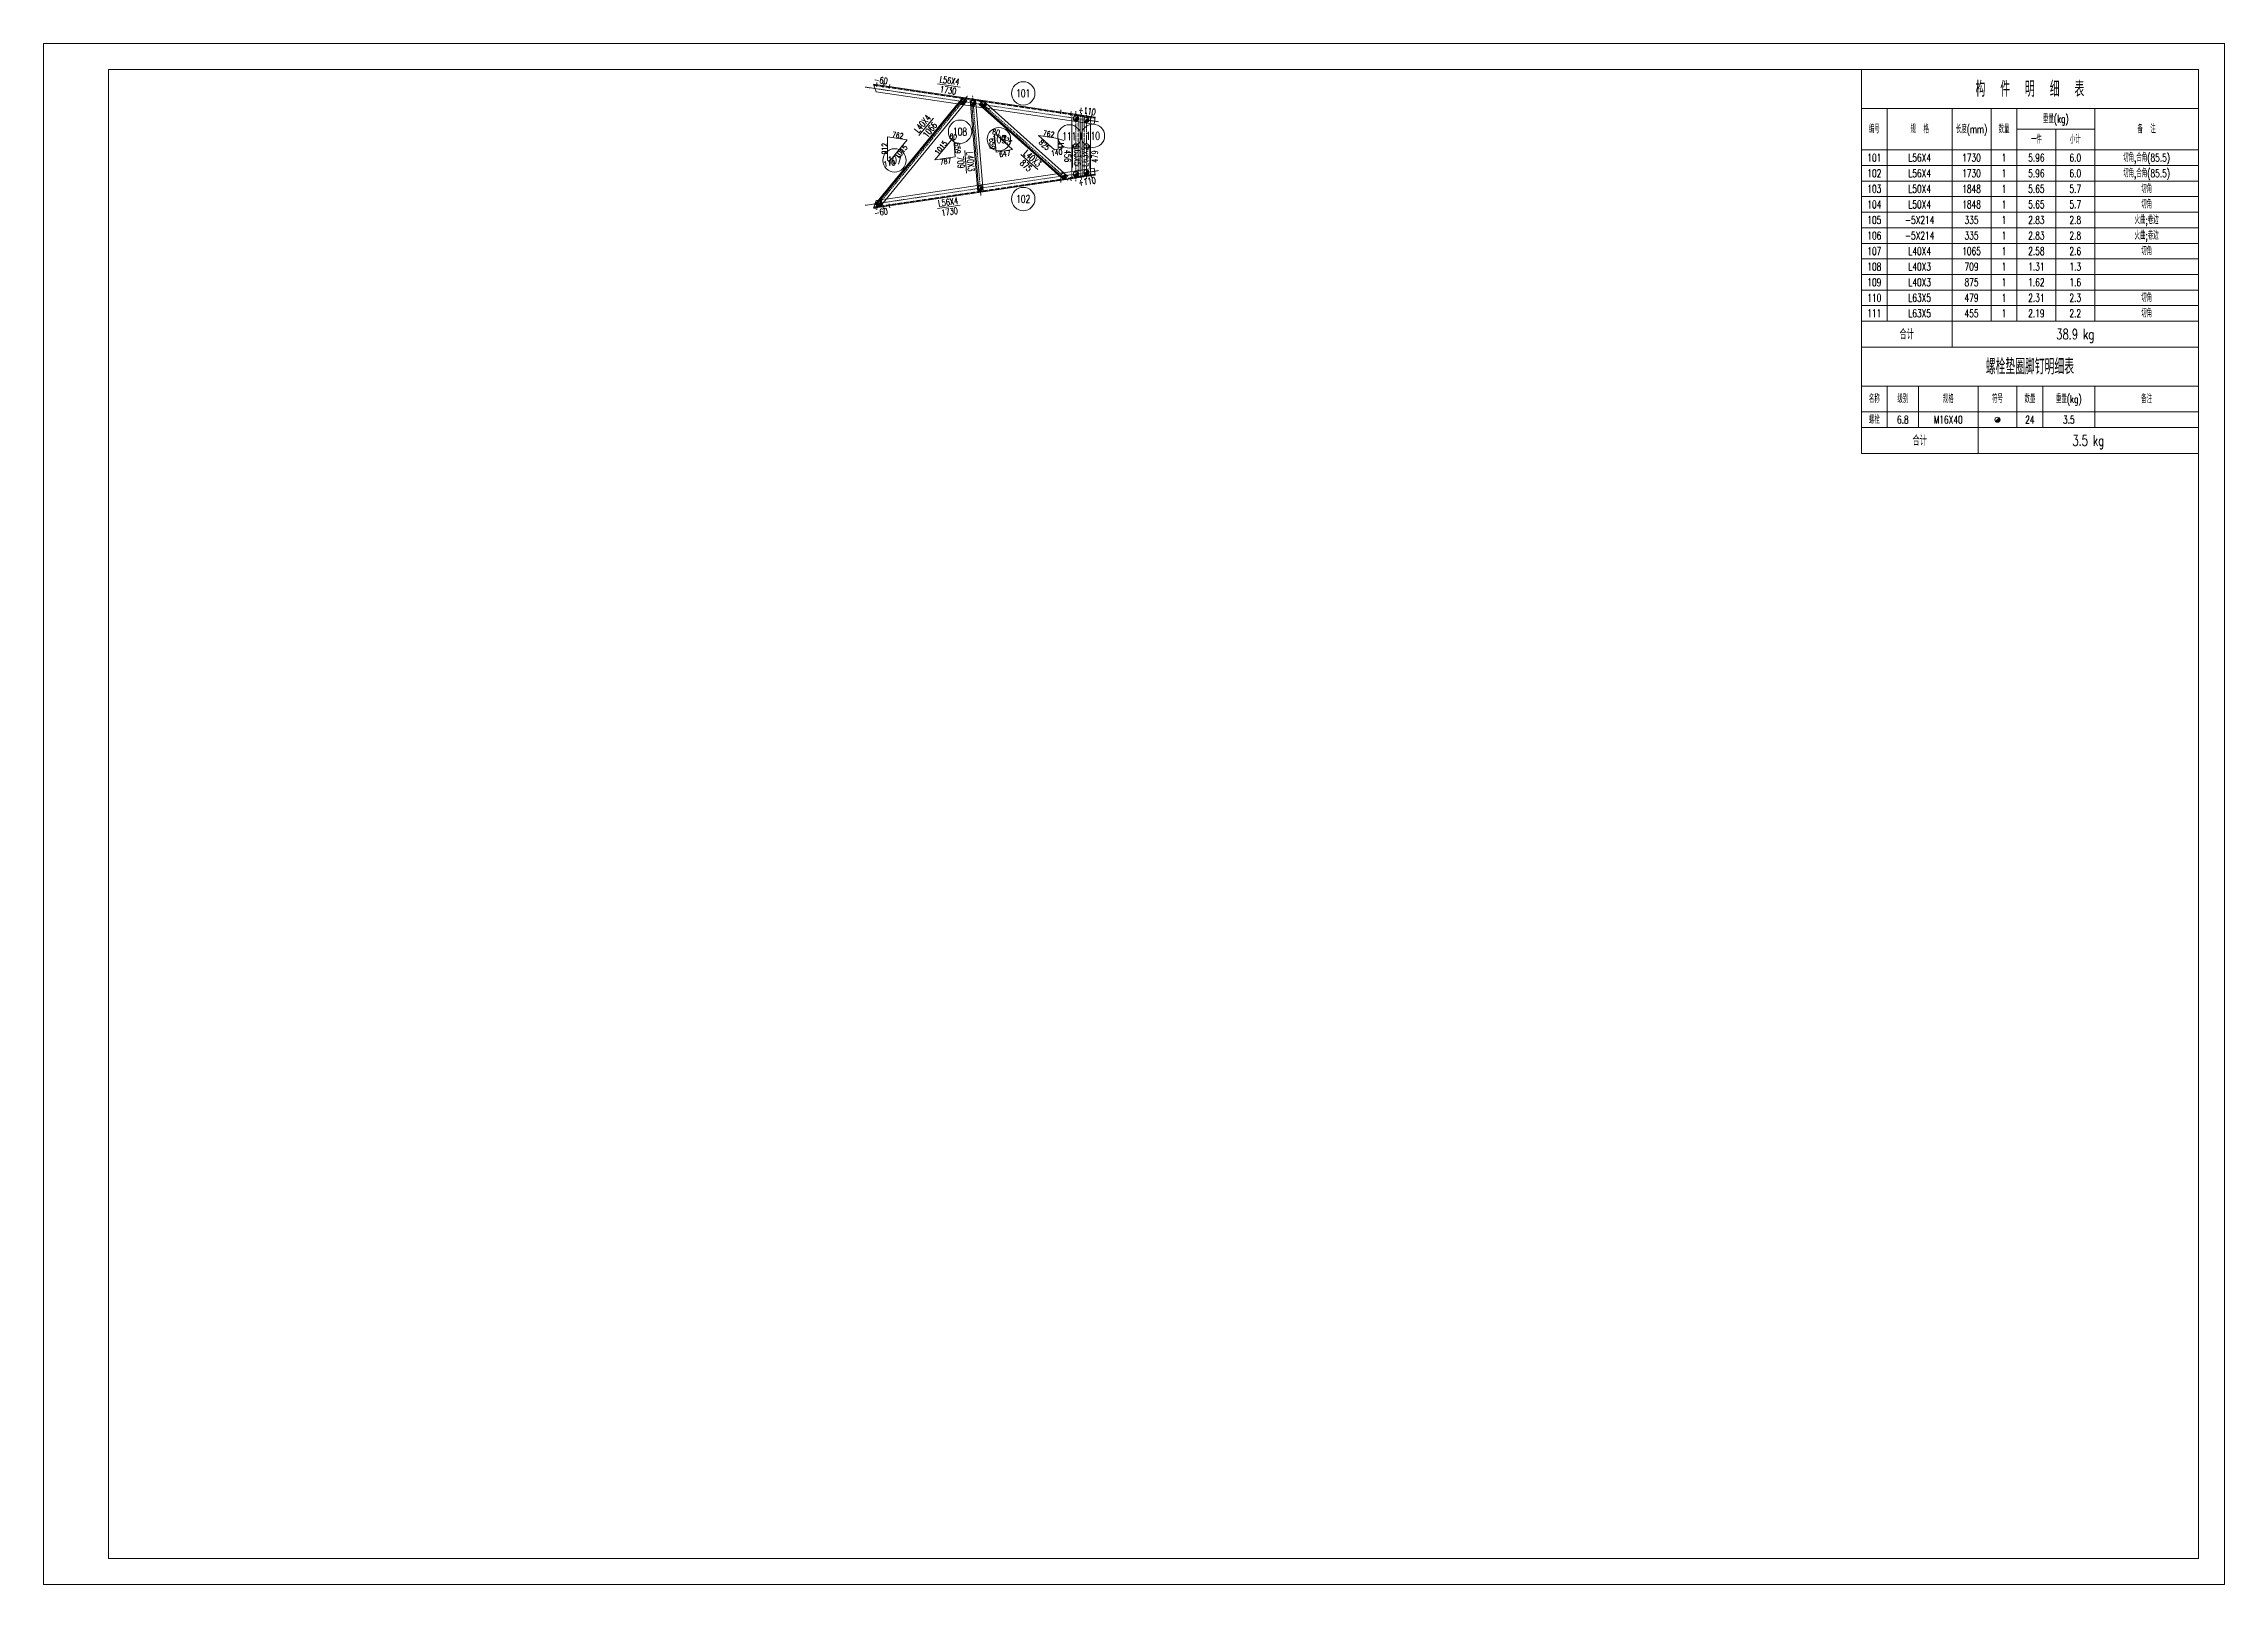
# Model space of a CAD drawing. Extents: x -62666 to 126696, y -48828 to 60042.
# Drawn here: x -62666 to -45846, y 36082 to 47962 of the extents above; entities that cross this region are included whole.
import ezdxf
from ezdxf.enums import TextEntityAlignment as Align

# ---------------------------------------------------------------- set-up
doc = ezdxf.new("R2010")
doc.units = 0
doc.header["$MEASUREMENT"] = 0
doc.linetypes.add('Dash', pattern=[2.75, 2, -0.75])
doc.linetypes.add('DashDot', pattern=[15.6, 9, -3, 0.6, -3])
doc.layers.get('0').update_dxf_attribs({"linetype": 'CONTINUOUS', "lineweight": 25})
doc.styles.get("Standard").update_dxf_attribs({"font": 'simplex.shx', "width": 0.7, "height": 3, "bigfont": 'gbhzfs.shx'})

# ---------------------------------------------------------------- blocks, each defined once
blk = doc.blocks.new('M16X40S')
at = {"color": 3, "linetype": 'Continuous', "lineweight": 13}
blk.add_line((-0.707, -0.707), (0.707, 0.707), dxfattribs=at)
blk.add_circle((0, 0), 1, dxfattribs=at)
for radius in [0.9, 0.8, 0.7, 0.6, 0.5, 0.4, 0.3, 0.2, 0.1]:
    blk.add_arc((0, 0), radius, 225, 45, dxfattribs=at)
blk = doc.blocks.new('DefaultBolt')
at = {"color": 3, "linetype": 'Continuous', "lineweight": 13}
for p, q in [((-0.1, -0.1), (0.1, 0.1)), ((0.1, -0.1), (-0.1, 0.1))]:
    blk.add_line(p, q, dxfattribs=at)
blk.add_circle((0, 0), 1, dxfattribs=at)

msp = doc.modelspace()

# ---------------------------------------------------------------- linework, layer by layer
at = {"color": 7, "linetype": 'Continuous', "lineweight": 18}
for p, q in [((-62666.47025, 47961.84325), (-45846.47025, 47961.84325)), ((-62666.47025, 36081.84325), (-62666.47025, 47961.84325)), ((-45846.47025, 36081.84325), (-45846.47025, 47961.84325)), ((-62166.47025, 47761.84325), (-46046.47025, 47761.84325)), ((-62166.47025, 36281.84325), (-62166.47025, 47761.84325)), ((-46046.47025, 36281.84325), (-46046.47025, 47761.84325)), ((-62166.47025, 36281.84325), (-46046.47025, 36281.84325)), ((-62666.47025, 36081.84325), (-45846.47025, 36081.84325))]:
    msp.add_line(p, q, dxfattribs=at)
at = {"color": 2, "linetype": 'DashDot', "lineweight": 0}
for p, q in [((-54529.95557, 47359.63322), (-56329.88968, 47627.02357)), ((-56256.03158, 46688.77844), (-55541.15401, 47557.51353)), ((-55501.5132, 47558.10075), (-55438.02433, 46792.08878)), ((-55458.85961, 47528.17041), (-54761.51016, 46905.34466)), ((-54704.05082, 47440.49605), (-54704.05082, 46901.61162)), ((-54624.05083, 47428.6116), (-54624.05083, 46913.49607)), ((-54529.95557, 46982.47445), (-56329.88968, 46715.08409))]:
    msp.add_line(p, q, dxfattribs=at)
at = {"color": 1, "linetype": 'Dash', "lineweight": 0}
for p, q in [((-54556.10328, 47387.78099), (-56262.77516, 47641.31671)), ((-55616.97277, 47496.85237), (-55570.81352, 47489.99515)), ((-55515.25293, 47481.74131), (-55474.61542, 47475.70438)), ((-55421.26636, 47467.77908), (-55349.23739, 47457.07877)), ((-54735.05082, 47365.83789), (-54735.05082, 47410.49605)), ((-54735.05082, 47410.49605), (-54712.05082, 47410.49605)), ((-54712.05082, 47410.49605), (-54672.05082, 47404.49605)), ((-54687.05082, 47406.74605), (-54687.05082, 46935.36162)), ((-54672.05082, 47404.49605), (-54672.05082, 47356.47889)), ((-54656.05083, 47398.6116), (-54656.05083, 47354.102)), ((-54641.05083, 47398.6116), (-54656.05083, 47398.6116)), ((-54593.05083, 47391.6116), (-54641.05083, 47398.6116)), ((-54641.05083, 47398.6116), (-54641.05083, 46943.49607)), ((-54593.05083, 47344.74299), (-54593.05083, 47391.6116)), ((-54556.10328, 46954.32668), (-56262.77516, 46700.79095)), ((-54851.56587, 46958.96081), (-54800.08106, 46966.60917)), ((-54735.05082, 46931.61162), (-54735.05082, 46976.26977)), ((-54712.05082, 46931.61162), (-54735.05082, 46931.61162)), ((-54672.05082, 46937.61162), (-54712.05082, 46931.61162)), ((-54672.05082, 46985.62878), (-54672.05082, 46937.61162)), ((-54656.05083, 46988.00567), (-54656.05083, 46943.49607)), ((-54656.05083, 46943.49607), (-54641.05083, 46943.49607)), ((-54641.05083, 46943.49607), (-54593.05083, 46950.49607)), ((-54593.05083, 46950.49607), (-54593.05083, 46997.36467)), ((-56227.84509, 46754.50677), (-56168.82855, 46763.27401)), ((-55464.37831, 46867.92407), (-55424.72934, 46873.81414))]:
    msp.add_line(p, q, dxfattribs=at)
at = {"color": 7, "linetype": 'Continuous', "lineweight": 13}
for p, q in [((-55597.9642, 47626.46615), (-55771.06457, 47652.18119)), ((-55914.75572, 47253.01297), (-55803.55806, 47388.14284)), ((-55561.91607, 47136.74602), (-55547.46123, 46962.34402)), ((-55129.9613, 47107.04657), (-54999.4401, 46990.47378)), ((-54731.05083, 47182.70125), (-54731.05083, 47007.70125)), ((-54597.05082, 47178.73976), (-54597.05082, 47003.73976)), ((-55597.9642, 46715.64151), (-55771.06457, 46689.92648))]:
    msp.add_line(p, q, dxfattribs=at)
at = {"color": 7, "linetype": 'Continuous', "lineweight": 0}
for p, q in [((-56246.23517, 46719.56855), (-55569.48251, 47541.97339)), ((-55510.99422, 47527.21208), (-55452.4613, 46820.99508)), ((-55444.47811, 47499.23648), (-54791.87878, 46916.37854))]:
    msp.add_line(p, q, dxfattribs=at)
at = {"color": 1, "linetype": 'Continuous', "lineweight": 0}
for p, q in [((-56157.37092, 47243.08464), (-56157.37092, 47060.69675)), ((-56006.61336, 47220.68876), (-56157.37092, 47243.08464)), ((-56135.60974, 47063.92949), (-56006.61336, 47220.68876)), ((-55662.56499, 47222.30513), (-55791.56137, 47065.54587)), ((-55646.73867, 47219.95404), (-55662.56499, 47222.30513)), ((-55635.85808, 47088.67647), (-55646.73867, 47219.95404)), ((-55331.37551, 47257.39866), (-55320.49492, 47126.12109)), ((-55315.54919, 47255.04757), (-55331.37551, 47257.39866)), ((-55320.49492, 47126.12109), (-55192.48768, 47145.13728)), ((-55192.48768, 47145.13728), (-55315.54919, 47255.04757)), ((-54993.26201, 47253.4312), (-54870.2005, 47143.52091)), ((-54842.50445, 47231.03531), (-54993.26201, 47253.4312)), ((-54870.2005, 47143.52091), (-54842.50445, 47147.63532)), ((-54842.50445, 47147.63532), (-54842.50445, 47231.03531)), ((-56157.37092, 47060.69675), (-56135.60974, 47063.92949)), ((-55791.56137, 47065.54587), (-55635.85808, 47088.67647))]:
    msp.add_line(p, q, dxfattribs=at)
at = {"color": 7, "linetype": 'Continuous', "lineweight": 0}
for points in [[(-54554.92774, 47395.69415), (-56265.8388, 47649.85963)], [(-56265.8388, 47649.85963), (-56244.39327, 47590.05922)], [(-56252.41253, 46724.65187), (-55575.65988, 47547.05671)], [(-56244.39327, 47590.05922), (-55616.97277, 47496.85237)], [(-55544.77305, 47521.6401), (-56215.17155, 46706.95697)], [(-55575.65988, 47547.05671), (-55544.77305, 47521.6401)], [(-55570.81352, 47489.99515), (-55515.25293, 47481.74131)], [(-55479.10357, 47529.85525), (-55518.96689, 47526.55129)], [(-55518.96689, 47526.55129), (-55460.43396, 46820.33428)], [(-55420.57065, 46823.63825), (-55479.10357, 47529.85525)], [(-55474.61542, 47475.70438), (-55421.26636, 47467.77908)], [(-55423.16194, 47523.10322), (-55449.80715, 47493.2698)], [(-55449.80715, 47493.2698), (-54797.20783, 46910.41185)], [(-54770.56262, 46940.24527), (-55423.16194, 47523.10322)], [(-55349.23739, 47457.07877), (-54563.15655, 47340.30203)], [(-54735.05082, 46976.26977), (-54735.05082, 47365.83789)], [(-54672.05082, 47356.47889), (-54672.05082, 46985.62878)], [(-54656.05083, 47354.102), (-54656.05083, 46988.00567)], [(-54593.05083, 46997.36467), (-54593.05083, 47344.74299)], [(-54563.15655, 47340.30203), (-54554.92774, 47395.69415)], [(-54554.92774, 46946.41352), (-56265.8388, 46692.24804)], [(-55424.72934, 46873.81414), (-54851.56587, 46958.96081)], [(-54800.08106, 46966.60917), (-54563.15655, 47001.80564)], [(-54797.20783, 46910.41185), (-54770.56262, 46940.24527)], [(-54563.15655, 47001.80564), (-54554.92774, 46946.41352)], [(-56168.82855, 46763.27401), (-55464.37831, 46867.92407)], [(-55460.43396, 46820.33428), (-55420.57065, 46823.63825)], [(-56265.8388, 46692.24804), (-56244.39327, 46752.04845)], [(-56229.24741, 46705.58941), (-56252.41253, 46724.65187)], [(-56244.39327, 46752.04845), (-56227.84509, 46754.50677)], [(-56215.17155, 46706.95697), (-56229.24741, 46705.58941)]]:
    msp.add_lwpolyline(points, dxfattribs=at)
at = {"color": 3, "linetype": 'Continuous', "lineweight": 20}
for points in [[(-56238.90604, 47661.02323), (-56243.31433, 47631.34888)], [(-56189.44879, 47653.67607), (-56193.85709, 47624.00172)], [(-56139.99155, 47646.32892), (-56144.39984, 47616.65457)], [(-54819.79272, 47450.20594), (-54824.20101, 47420.5316)], [(-54740.66113, 47438.4505), (-54745.06942, 47408.77615)], [(-54661.52954, 47426.69506), (-54665.93783, 47397.02071)], [(-54582.39795, 47414.93961), (-54586.80624, 47385.26526)], [(-54740.66113, 46903.65717), (-54745.06942, 46933.33151)], [(-54661.52954, 46915.41261), (-54665.93783, 46945.08696)], [(-54582.39795, 46927.16805), (-54586.80624, 46956.8424)], [(-54819.79272, 46891.90172), (-54824.20101, 46921.57607)], [(-56238.90604, 46681.08444), (-56243.31433, 46710.75879)], [(-56189.44879, 46688.43159), (-56193.85709, 46718.10594)], [(-56139.99155, 46695.77875), (-56144.39984, 46725.45309)]]:
    msp.add_lwpolyline(points, dxfattribs=at)
at = {"color": 3, "linetype": 'Continuous', "lineweight": 13}
for points in [[(-48646.47025, 47761.84325), (-48646.47025, 47461.84325), (-46046.47025, 47461.84325), (-46046.47025, 47761.84325)], [(-48646.47025, 47461.84325), (-48646.47025, 47141.84325), (-48446.47025, 47141.84325), (-48446.47025, 47461.84325)], [(-48446.47025, 47461.84325), (-48446.47025, 47141.84325), (-47946.47025, 47141.84325), (-47946.47025, 47461.84325)], [(-47946.47025, 47461.84325), (-47946.47025, 47141.84325), (-47646.47025, 47141.84325), (-47646.47025, 47461.84325)], [(-47646.47025, 47461.84325), (-47646.47025, 47141.84325), (-47446.47025, 47141.84325), (-47446.47025, 47461.84325)], [(-47446.47025, 47461.84325), (-47446.47025, 47301.84325), (-46846.47025, 47301.84325), (-46846.47025, 47461.84325)], [(-46846.47025, 47461.84325), (-46846.47025, 47141.84325), (-46046.47025, 47141.84325), (-46046.47025, 47461.84325)], [(-47446.47025, 47301.84325), (-47446.47025, 47141.84325), (-47146.47025, 47141.84325), (-47146.47025, 47301.84325)], [(-47146.47025, 47301.84325), (-47146.47025, 47141.84325), (-46846.47025, 47141.84325), (-46846.47025, 47301.84325)], [(-48646.47025, 47141.84325), (-48646.47025, 47021.84325), (-48446.47025, 47021.84325), (-48446.47025, 47141.84325)], [(-48446.47025, 47141.84325), (-48446.47025, 47021.84325), (-47946.47025, 47021.84325), (-47946.47025, 47141.84325)], [(-47946.47025, 47141.84325), (-47946.47025, 47021.84325), (-47646.47025, 47021.84325), (-47646.47025, 47141.84325)], [(-47646.47025, 47141.84325), (-47646.47025, 47021.84325), (-47446.47025, 47021.84325), (-47446.47025, 47141.84325)], [(-47446.47025, 47141.84325), (-47446.47025, 47021.84325), (-47146.47025, 47021.84325), (-47146.47025, 47141.84325)], [(-47146.47025, 47141.84325), (-47146.47025, 47021.84325), (-46846.47025, 47021.84325), (-46846.47025, 47141.84325)], [(-46846.47025, 47141.84325), (-46846.47025, 47021.84325), (-46046.47025, 47021.84325), (-46046.47025, 47141.84325)], [(-48646.47025, 47021.84325), (-48646.47025, 46901.84325), (-48446.47025, 46901.84325), (-48446.47025, 47021.84325)], [(-48446.47025, 47021.84325), (-48446.47025, 46901.84325), (-47946.47025, 46901.84325), (-47946.47025, 47021.84325)], [(-47946.47025, 47021.84325), (-47946.47025, 46901.84325), (-47646.47025, 46901.84325), (-47646.47025, 47021.84325)], [(-47646.47025, 47021.84325), (-47646.47025, 46901.84325), (-47446.47025, 46901.84325), (-47446.47025, 47021.84325)], [(-47446.47025, 47021.84325), (-47446.47025, 46901.84325), (-47146.47025, 46901.84325), (-47146.47025, 47021.84325)], [(-47146.47025, 47021.84325), (-47146.47025, 46901.84325), (-46846.47025, 46901.84325), (-46846.47025, 47021.84325)], [(-46846.47025, 47021.84325), (-46846.47025, 46901.84325), (-46046.47025, 46901.84325), (-46046.47025, 47021.84325)], [(-48646.47025, 46901.84325), (-48646.47025, 46781.84325), (-48446.47025, 46781.84325), (-48446.47025, 46901.84325)], [(-48646.47025, 46781.84325), (-48646.47025, 46661.84325), (-48446.47025, 46661.84325), (-48446.47025, 46781.84325)], [(-48446.47025, 46901.84325), (-48446.47025, 46781.84325), (-47946.47025, 46781.84325), (-47946.47025, 46901.84325)], [(-48446.47025, 46781.84325), (-48446.47025, 46661.84325), (-47946.47025, 46661.84325), (-47946.47025, 46781.84325)], [(-47946.47025, 46901.84325), (-47946.47025, 46781.84325), (-47646.47025, 46781.84325), (-47646.47025, 46901.84325)], [(-47946.47025, 46781.84325), (-47946.47025, 46661.84325), (-47646.47025, 46661.84325), (-47646.47025, 46781.84325)], [(-47646.47025, 46901.84325), (-47646.47025, 46781.84325), (-47446.47025, 46781.84325), (-47446.47025, 46901.84325)], [(-47646.47025, 46781.84325), (-47646.47025, 46661.84325), (-47446.47025, 46661.84325), (-47446.47025, 46781.84325)], [(-47446.47025, 46901.84325), (-47446.47025, 46781.84325), (-47146.47025, 46781.84325), (-47146.47025, 46901.84325)], [(-47446.47025, 46781.84325), (-47446.47025, 46661.84325), (-47146.47025, 46661.84325), (-47146.47025, 46781.84325)], [(-47146.47025, 46901.84325), (-47146.47025, 46781.84325), (-46846.47025, 46781.84325), (-46846.47025, 46901.84325)], [(-47146.47025, 46781.84325), (-47146.47025, 46661.84325), (-46846.47025, 46661.84325), (-46846.47025, 46781.84325)], [(-46846.47025, 46901.84325), (-46846.47025, 46781.84325), (-46046.47025, 46781.84325), (-46046.47025, 46901.84325)], [(-46846.47025, 46781.84325), (-46846.47025, 46661.84325), (-46046.47025, 46661.84325), (-46046.47025, 46781.84325)], [(-48646.47025, 46661.84325), (-48646.47025, 46541.84325), (-48446.47025, 46541.84325), (-48446.47025, 46661.84325)], [(-48446.47025, 46661.84325), (-48446.47025, 46541.84325), (-47946.47025, 46541.84325), (-47946.47025, 46661.84325)], [(-47946.47025, 46661.84325), (-47946.47025, 46541.84325), (-47646.47025, 46541.84325), (-47646.47025, 46661.84325)], [(-47646.47025, 46661.84325), (-47646.47025, 46541.84325), (-47446.47025, 46541.84325), (-47446.47025, 46661.84325)], [(-47446.47025, 46661.84325), (-47446.47025, 46541.84325), (-47146.47025, 46541.84325), (-47146.47025, 46661.84325)], [(-47146.47025, 46661.84325), (-47146.47025, 46541.84325), (-46846.47025, 46541.84325), (-46846.47025, 46661.84325)], [(-46846.47025, 46661.84325), (-46846.47025, 46541.84325), (-46046.47025, 46541.84325), (-46046.47025, 46661.84325)], [(-48646.47025, 46541.84325), (-48646.47025, 46421.84325), (-48446.47025, 46421.84325), (-48446.47025, 46541.84325)], [(-48446.47025, 46541.84325), (-48446.47025, 46421.84325), (-47946.47025, 46421.84325), (-47946.47025, 46541.84325)], [(-47946.47025, 46541.84325), (-47946.47025, 46421.84325), (-47646.47025, 46421.84325), (-47646.47025, 46541.84325)], [(-47646.47025, 46541.84325), (-47646.47025, 46421.84325), (-47446.47025, 46421.84325), (-47446.47025, 46541.84325)], [(-47446.47025, 46541.84325), (-47446.47025, 46421.84325), (-47146.47025, 46421.84325), (-47146.47025, 46541.84325)], [(-47146.47025, 46541.84325), (-47146.47025, 46421.84325), (-46846.47025, 46421.84325), (-46846.47025, 46541.84325)], [(-46846.47025, 46541.84325), (-46846.47025, 46421.84325), (-46046.47025, 46421.84325), (-46046.47025, 46541.84325)], [(-48646.47025, 46421.84325), (-48646.47025, 46301.84325), (-48446.47025, 46301.84325), (-48446.47025, 46421.84325)], [(-48646.47025, 46301.84325), (-48646.47025, 46181.84325), (-48446.47025, 46181.84325), (-48446.47025, 46301.84325)], [(-48446.47025, 46421.84325), (-48446.47025, 46301.84325), (-47946.47025, 46301.84325), (-47946.47025, 46421.84325)], [(-48446.47025, 46301.84325), (-48446.47025, 46181.84325), (-47946.47025, 46181.84325), (-47946.47025, 46301.84325)], [(-47946.47025, 46421.84325), (-47946.47025, 46301.84325), (-47646.47025, 46301.84325), (-47646.47025, 46421.84325)], [(-47946.47025, 46301.84325), (-47946.47025, 46181.84325), (-47646.47025, 46181.84325), (-47646.47025, 46301.84325)], [(-47646.47025, 46421.84325), (-47646.47025, 46301.84325), (-47446.47025, 46301.84325), (-47446.47025, 46421.84325)], [(-47646.47025, 46301.84325), (-47646.47025, 46181.84325), (-47446.47025, 46181.84325), (-47446.47025, 46301.84325)], [(-47446.47025, 46421.84325), (-47446.47025, 46301.84325), (-47146.47025, 46301.84325), (-47146.47025, 46421.84325)], [(-47446.47025, 46301.84325), (-47446.47025, 46181.84325), (-47146.47025, 46181.84325), (-47146.47025, 46301.84325)], [(-47146.47025, 46421.84325), (-47146.47025, 46301.84325), (-46846.47025, 46301.84325), (-46846.47025, 46421.84325)], [(-47146.47025, 46301.84325), (-47146.47025, 46181.84325), (-46846.47025, 46181.84325), (-46846.47025, 46301.84325)], [(-46846.47025, 46421.84325), (-46846.47025, 46301.84325), (-46046.47025, 46301.84325), (-46046.47025, 46421.84325)], [(-46846.47025, 46301.84325), (-46846.47025, 46181.84325), (-46046.47025, 46181.84325), (-46046.47025, 46301.84325)], [(-48646.47025, 46181.84325), (-48646.47025, 46061.84325), (-48446.47025, 46061.84325), (-48446.47025, 46181.84325)], [(-48446.47025, 46181.84325), (-48446.47025, 46061.84325), (-47946.47025, 46061.84325), (-47946.47025, 46181.84325)], [(-47946.47025, 46181.84325), (-47946.47025, 46061.84325), (-47646.47025, 46061.84325), (-47646.47025, 46181.84325)], [(-47646.47025, 46181.84325), (-47646.47025, 46061.84325), (-47446.47025, 46061.84325), (-47446.47025, 46181.84325)], [(-47446.47025, 46181.84325), (-47446.47025, 46061.84325), (-47146.47025, 46061.84325), (-47146.47025, 46181.84325)], [(-47146.47025, 46181.84325), (-47146.47025, 46061.84325), (-46846.47025, 46061.84325), (-46846.47025, 46181.84325)], [(-46846.47025, 46181.84325), (-46846.47025, 46061.84325), (-46046.47025, 46061.84325), (-46046.47025, 46181.84325)], [(-48646.47025, 46061.84325), (-48646.47025, 45941.84325), (-48446.47025, 45941.84325), (-48446.47025, 46061.84325)], [(-48646.47025, 45941.84325), (-48646.47025, 45821.84325), (-48446.47025, 45821.84325), (-48446.47025, 45941.84325)], [(-48446.47025, 46061.84325), (-48446.47025, 45941.84325), (-47946.47025, 45941.84325), (-47946.47025, 46061.84325)], [(-48446.47025, 45941.84325), (-48446.47025, 45821.84325), (-47946.47025, 45821.84325), (-47946.47025, 45941.84325)], [(-47946.47025, 46061.84325), (-47946.47025, 45941.84325), (-47646.47025, 45941.84325), (-47646.47025, 46061.84325)], [(-47946.47025, 45941.84325), (-47946.47025, 45821.84325), (-47646.47025, 45821.84325), (-47646.47025, 45941.84325)], [(-47646.47025, 46061.84325), (-47646.47025, 45941.84325), (-47446.47025, 45941.84325), (-47446.47025, 46061.84325)], [(-47646.47025, 45941.84325), (-47646.47025, 45821.84325), (-47446.47025, 45821.84325), (-47446.47025, 45941.84325)], [(-47446.47025, 46061.84325), (-47446.47025, 45941.84325), (-47146.47025, 45941.84325), (-47146.47025, 46061.84325)], [(-47446.47025, 45941.84325), (-47446.47025, 45821.84325), (-47146.47025, 45821.84325), (-47146.47025, 45941.84325)], [(-47146.47025, 46061.84325), (-47146.47025, 45941.84325), (-46846.47025, 45941.84325), (-46846.47025, 46061.84325)], [(-47146.47025, 45941.84325), (-47146.47025, 45821.84325), (-46846.47025, 45821.84325), (-46846.47025, 45941.84325)], [(-46846.47025, 46061.84325), (-46846.47025, 45941.84325), (-46046.47025, 45941.84325), (-46046.47025, 46061.84325)], [(-46846.47025, 45941.84325), (-46846.47025, 45821.84325), (-46046.47025, 45821.84325), (-46046.47025, 45941.84325)], [(-48646.47025, 45821.84325), (-48646.47025, 45621.84325), (-47946.47025, 45621.84325), (-47946.47025, 45821.84325)], [(-47946.47025, 45821.84325), (-47946.47025, 45621.84325), (-46046.47025, 45621.84325), (-46046.47025, 45821.84325)], [(-48646.47025, 45621.84325), (-48646.47025, 45321.84325), (-46046.47025, 45321.84325), (-46046.47025, 45621.84325)], [(-48646.47025, 45321.84325), (-48646.47025, 45121.84325), (-48446.47025, 45121.84325), (-48446.47025, 45321.84325)], [(-48446.47025, 45321.84325), (-48446.47025, 45121.84325), (-48206.47025, 45121.84325), (-48206.47025, 45321.84325)], [(-48206.47025, 45321.84325), (-48206.47025, 45121.84325), (-47746.47025, 45121.84325), (-47746.47025, 45321.84325)], [(-47746.47025, 45321.84325), (-47746.47025, 45121.84325), (-47446.47025, 45121.84325), (-47446.47025, 45321.84325)], [(-47446.47025, 45321.84325), (-47446.47025, 45121.84325), (-47246.47025, 45121.84325), (-47246.47025, 45321.84325)], [(-47246.47025, 45321.84325), (-47246.47025, 45121.84325), (-46846.47025, 45121.84325), (-46846.47025, 45321.84325)], [(-46846.47025, 45321.84325), (-46846.47025, 45121.84325), (-46046.47025, 45121.84325), (-46046.47025, 45321.84325)], [(-48646.47025, 45121.84325), (-48646.47025, 45001.84325), (-48446.47025, 45001.84325), (-48446.47025, 45121.84325)], [(-48446.47025, 45121.84325), (-48446.47025, 45001.84325), (-48206.47025, 45001.84325), (-48206.47025, 45121.84325)], [(-48206.47025, 45121.84325), (-48206.47025, 45001.84325), (-47746.47025, 45001.84325), (-47746.47025, 45121.84325)], [(-47746.47025, 45121.84325), (-47746.47025, 45001.84325), (-47446.47025, 45001.84325), (-47446.47025, 45121.84325)], [(-47446.47025, 45121.84325), (-47446.47025, 45001.84325), (-47246.47025, 45001.84325), (-47246.47025, 45121.84325)], [(-47246.47025, 45121.84325), (-47246.47025, 45001.84325), (-46846.47025, 45001.84325), (-46846.47025, 45121.84325)], [(-46846.47025, 45121.84325), (-46846.47025, 45001.84325), (-46046.47025, 45001.84325), (-46046.47025, 45121.84325)], [(-48646.47025, 45001.84325), (-48646.47025, 44801.84325), (-47746.47025, 44801.84325), (-47746.47025, 45001.84325)], [(-47746.47025, 45001.84325), (-47746.47025, 44801.84325), (-46046.47025, 44801.84325), (-46046.47025, 45001.84325)]]:
    msp.add_lwpolyline(points, close=True, dxfattribs=at)
at = {"color": 7, "linetype": 'Continuous', "lineweight": 13}
for centre in [(-55110.68406, 47578.34132), (-55598.11761, 47282.9683), (-55298.22093, 47225.14611), (-54755.05083, 47246.90642), (-54573.05082, 47250.8679), (-56103.27321, 47061.69292), (-55110.68406, 46763.76634)]:
    msp.add_circle(centre, 90, dxfattribs=at)

# ---------------------------------------------------------------- block references
at = {"color": 3, "linetype": 'Continuous', "lineweight": 13}
for name, p, xscale, yscale, zscale in [('M16X40S', (-55576.10184, 47515.04414), 20.00000000000728, 20.00000000000728, 20.00000000000454), ('M16X40S', (-55496.97025, 47503.2887), 20.00000000000728, 20.00000000000728, 20.00000000000454), ('M16X40S', (-55417.83866, 47491.53325), 20.00000000000728, 20.00000000000728, 20.00000000000454), ('M16X40S', (-54704.05082, 47385.49605), 20.00000000000728, 20.00000000000728, 20.00000000000454), ('M16X40S', (-54624.05083, 47373.6116), 20.00000000000728, 20.00000000000728, 20.00000000000454), ('DefaultBolt', (-54704.05082, 47171.05383), 20.00000000000728, 20.00000000000728, 20.00000000000454), ('DefaultBolt', (-54624.05083, 47171.05383), 20.00000000000728, 20.00000000000728, 20.00000000000454), ('M16X40S', (-54802.53111, 46941.98182), 20.00000000000728, 20.00000000000728, 20.00000000000454), ('M16X40S', (-54704.05082, 46956.61162), 20.00000000000728, 20.00000000000728, 20.00000000000454), ('M16X40S', (-54624.05083, 46968.49607), 20.00000000000728, 20.00000000000728, 20.00000000000454), ('M16X40S', (-55442.56728, 46846.90084), 20.00000000000728, 20.00000000000728, 20.00000000000454), ('M16X40S', (-56221.08374, 46731.24783), 20.00000000000728, 20.00000000000728, 20.00000000000454), ('M16X40S', (-47596.47025, 45061.84325), 20, 20, 20)]:
    msp.add_blockref(name, p, dxfattribs=dict(at, xscale=xscale, yscale=yscale, zscale=zscale))

# ---------------------------------------------------------------- texts
at = {"color": 7, "linetype": 'Continuous', "lineweight": 13, "width": 0.7}
for s, rotation, p in [('-60', 351.550186429, (-56208.39833, 47679.23805)), ('L56X4', 351.550186429, (-55679.00402, 47676.41661)), ('1730', 351.550186429, (-55690.02475, 47602.23074)), ('+110', 351.550186429, (-54618.65752, 47443.0731)), ('L40X4', 50.549213803, (-55888.11329, 47344.40597)), ('1066', 50.549213803, (-55830.20049, 47296.74983)), ('L40X3', 274.737979592, (-55517.31679, 47052.64248)), ('L40X3', 318.230909217, (-55039.72082, 47076.72901)), ('456', 270, (-54768.55083, 47095.20125)), ('L63X5', 270, (-54693.55083, 47095.20125)), ('L63X5', 90, (-54634.55082, 47091.23976)), ('479', 90, (-54559.55082, 47091.23976)), ('709', 274.737979592, (-55592.06051, 47046.44755)), ('875', 318.230909217, (-55089.68058, 47020.79135)), ('+110', 8.449813571, (-54618.65752, 46899.03457)), ('L56X4', 8.449813571, (-55690.02475, 46739.87693)), ('-60', 8.449813571, (-56208.39833, 46662.86961)), ('1730', 8.449813571, (-55679.00402, 46665.69106))]:
    msp.add_text(s, height=50, rotation=rotation, dxfattribs=at).set_placement(p, align=Align.MIDDLE_CENTER)
for s, p in [('101', (-55110.68406, 47578.34132)), ('108', (-55598.11761, 47282.9683)), ('111', (-54755.05083, 47246.90642)), ('110', (-54573.05082, 47250.8679)), ('109', (-55298.22093, 47225.14611)), ('107', (-56103.27321, 47061.69292)), ('102', (-55110.68406, 46763.76634))]:
    msp.add_text(s, height=60, dxfattribs=at).set_placement(p, align=Align.MIDDLE_CENTER)
at = {"color": 3, "linetype": 'Continuous', "lineweight": 13, "width": 0.7}
for s, height, p in [('构  件  明  细  表', 120, (-47346.47025, 47611.84325)), ('编号', 60, (-48546.47025, 47301.84325)), ('规  格', 60, (-48196.47025, 47301.84325)), ('长度(mm)', 60, (-47796.47025, 47301.84325)), ('数量', 60, (-47546.47025, 47301.84325)), ('重量(kg)', 60, (-47146.47025, 47381.84325)), ('备  注', 60, (-46446.47025, 47301.84325)), ('101', 60, (-48546.47025, 47081.84325)), ('L56X4', 60, (-48196.47025, 47081.84325)), ('1730', 60, (-47796.47025, 47081.84325)), ('1', 60, (-47546.47025, 47081.84325)), ('5.96', 60, (-47296.47025, 47081.84325)), ('一件', 60, (-47296.47025, 47221.84325)), ('6.0', 60, (-46996.47025, 47081.84325)), ('小计', 60, (-46996.47025, 47221.84325)), ('切角,合角(85.5)', 60, (-46446.47025, 47081.84325)), ('102', 60, (-48546.47025, 46961.84325)), ('L56X4', 60, (-48196.47025, 46961.84325)), ('1730', 60, (-47796.47025, 46961.84325)), ('1', 60, (-47546.47025, 46961.84325)), ('5.96', 60, (-47296.47025, 46961.84325)), ('6.0', 60, (-46996.47025, 46961.84325)), ('切角,合角(85.5)', 60, (-46446.47025, 46961.84325)), ('103', 60, (-48546.47025, 46841.84325)), ('L50X4', 60, (-48196.47025, 46841.84325)), ('1848', 60, (-47796.47025, 46841.84325)), ('1', 60, (-47546.47025, 46841.84325)), ('5.65', 60, (-47296.47025, 46841.84325)), ('5.7', 60, (-46996.47025, 46841.84325)), ('切角', 60, (-46446.47025, 46841.84325)), ('104', 60, (-48546.47025, 46721.84325)), ('105', 60, (-48546.47025, 46601.84325)), ('-5X214', 60, (-48196.47025, 46601.84325)), ('L50X4', 60, (-48196.47025, 46721.84325)), ('1848', 60, (-47796.47025, 46721.84325)), ('335', 60, (-47796.47025, 46601.84325)), ('1', 60, (-47546.47025, 46721.84325)), ('1', 60, (-47546.47025, 46601.84325)), ('5.65', 60, (-47296.47025, 46721.84325)), ('2.83', 60, (-47296.47025, 46601.84325)), ('5.7', 60, (-46996.47025, 46721.84325)), ('2.8', 60, (-46996.47025, 46601.84325)), ('火曲;卷边', 60, (-46446.47025, 46601.84325)), ('切角', 60, (-46446.47025, 46721.84325)), ('106', 60, (-48546.47025, 46481.84325)), ('-5X214', 60, (-48196.47025, 46481.84325)), ('335', 60, (-47796.47025, 46481.84325)), ('1', 60, (-47546.47025, 46481.84325)), ('2.83', 60, (-47296.47025, 46481.84325)), ('2.8', 60, (-46996.47025, 46481.84325)), ('火曲;卷边', 60, (-46446.47025, 46481.84325)), ('107', 60, (-48546.47025, 46361.84325)), ('108', 60, (-48546.47025, 46241.84325)), ('L40X4', 60, (-48196.47025, 46361.84325)), ('L40X3', 60, (-48196.47025, 46241.84325)), ('1065', 60, (-47796.47025, 46361.84325)), ('709', 60, (-47796.47025, 46241.84325)), ('1', 60, (-47546.47025, 46361.84325)), ('1', 60, (-47546.47025, 46241.84325)), ('2.58', 60, (-47296.47025, 46361.84325)), ('1.31', 60, (-47296.47025, 46241.84325)), ('2.6', 60, (-46996.47025, 46361.84325)), ('1.3', 60, (-46996.47025, 46241.84325)), ('切角', 60, (-46446.47025, 46361.84325)), ('109', 60, (-48546.47025, 46121.84325)), ('L40X3', 60, (-48196.47025, 46121.84325)), ('875', 60, (-47796.47025, 46121.84325)), ('1', 60, (-47546.47025, 46121.84325)), ('1.62', 60, (-47296.47025, 46121.84325)), ('1.6', 60, (-46996.47025, 46121.84325)), ('110', 60, (-48546.47025, 46001.84325)), ('L63X5', 60, (-48196.47025, 46001.84325)), ('479', 60, (-47796.47025, 46001.84325)), ('1', 60, (-47546.47025, 46001.84325)), ('2.31', 60, (-47296.47025, 46001.84325)), ('2.3', 60, (-46996.47025, 46001.84325)), ('切角', 60, (-46446.47025, 46001.84325)), ('111', 60, (-48546.47025, 45881.84325)), ('合计', 80, (-48296.47025, 45721.84325)), ('L63X5', 60, (-48196.47025, 45881.84325)), ('455', 60, (-47796.47025, 45881.84325)), ('1', 60, (-47546.47025, 45881.84325)), ('2.19', 60, (-47296.47025, 45881.84325)), ('38.9 kg', 80, (-46996.47025, 45721.84325)), ('2.2', 60, (-46996.47025, 45881.84325)), ('切角', 60, (-46446.47025, 45881.84325)), ('螺栓垫圈脚钉明细表', 120, (-47346.47025, 45471.84325)), ('名称', 60, (-48546.47025, 45221.84325)), ('级别', 60, (-48326.47025, 45221.84325)), ('规格', 60, (-47976.47025, 45221.84325)), ('符号', 60, (-47596.47025, 45221.84325)), ('数量', 60, (-47346.47025, 45221.84325)), ('重量(kg)', 60, (-47046.47025, 45221.84325)), ('备注', 60, (-46446.47025, 45221.84325)), ('螺栓', 60, (-48546.47025, 45061.84325)), ('6.8', 60, (-48326.47025, 45061.84325)), ('M16X40', 60, (-47976.47025, 45061.84325)), ('24', 60, (-47346.47025, 45061.84325)), ('3.5', 60, (-47046.47025, 45061.84325)), ('合计', 80, (-48196.47025, 44901.84325)), ('3.5 kg', 80, (-46896.47025, 44901.84325))]:
    msp.add_text(s, height=height, dxfattribs=at).set_placement(p, align=Align.MIDDLE_CENTER)
at = {"color": 7, "linetype": 'Continuous', "lineweight": 20, "width": 0.7}
for s, rotation, p in [('762', 351.550186429, (-56078.46551, 47255.62618)), ('80', 351.550186429, (-55651.1252, 47244.86906)), ('80', 351.550186429, (-55319.93572, 47279.96259)), ('762', 351.550186429, (-54914.3566, 47265.97273)), ('912', 90, (-56181.37092, 47151.89069)), ('1015', 50.549213803, (-56052.57945, 47127.05916)), ('1015', 50.549213803, (-55745.59528, 47159.17546)), ('659', 274.737979592, (-55617.38039, 47156.29763)), ('659', 274.737979592, (-55349.8532, 47189.7775)), ('647', 8.449813571, (-55252.96467, 47111.88971)), ('825', 318.230909217, (-55238.03131, 47217.99248)), ('825', 318.230909217, (-54947.71838, 47180.576)), ('140', 8.449813571, (-54852.82584, 47121.83863)), ('417', 90, (-54818.50445, 47189.33531)), ('110', 8.449813571, (-56142.9637, 47038.57364)), ('787', 8.449813571, (-55710.18309, 47053.37169))]:
    msp.add_text(s, height=40, rotation=rotation, dxfattribs=at).set_placement(p, align=Align.MIDDLE_CENTER)

doc.saveas('drawing.dxf')
